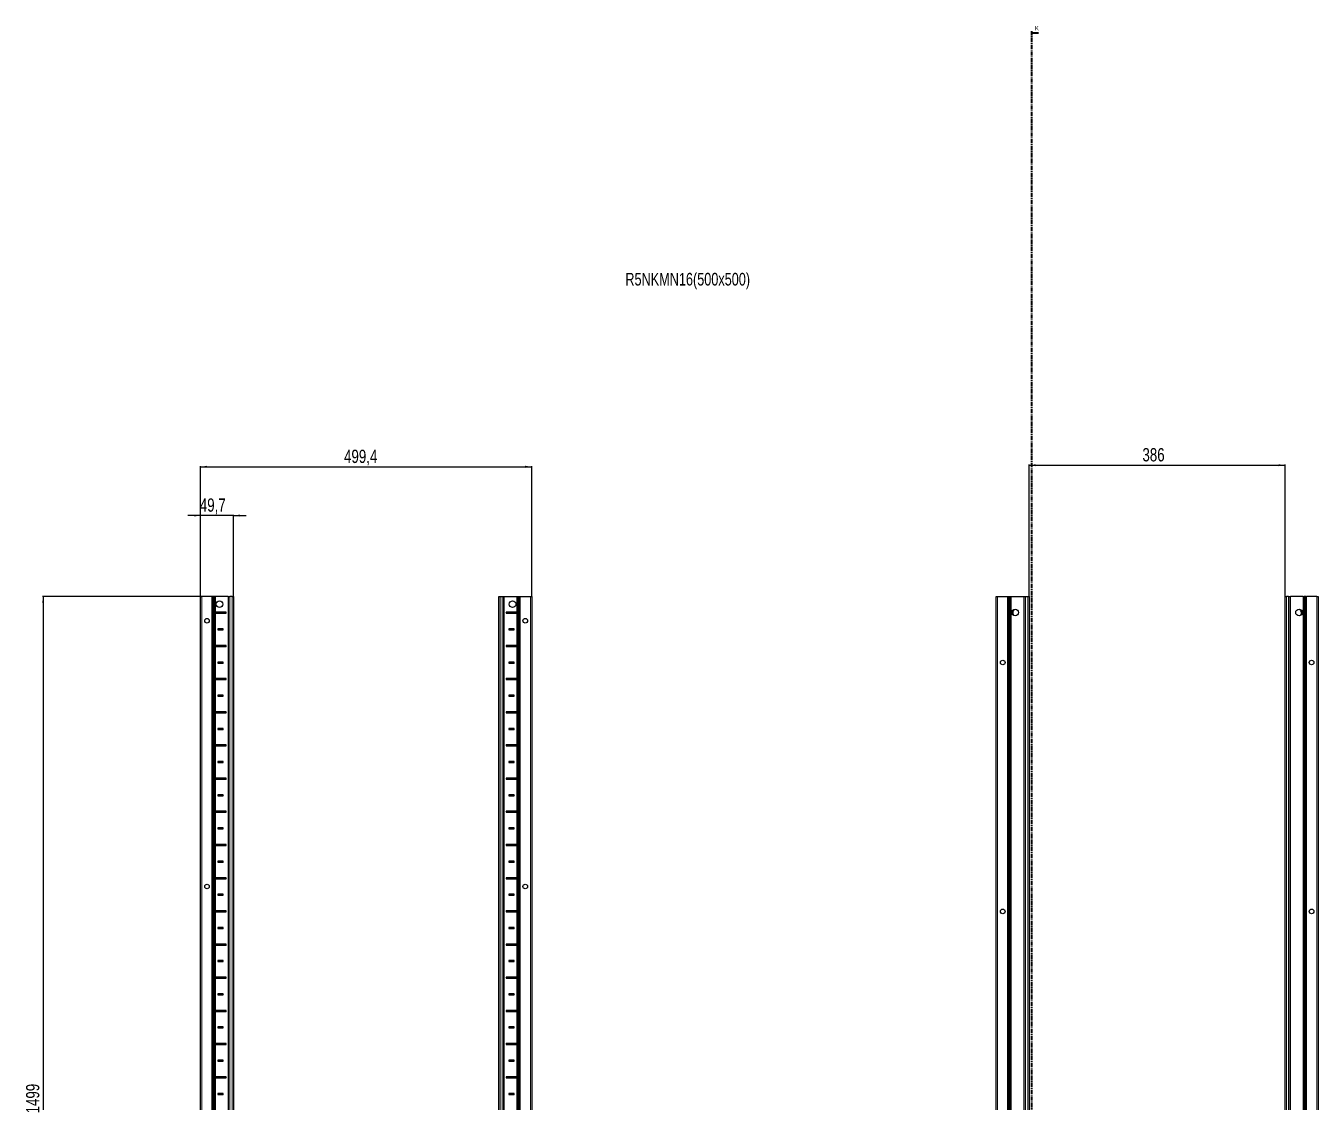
# Model space of a CAD drawing. Header units: millimetres. Extents: x -199 to 3754, y -1747 to 1507.
# Drawn here: x -199 to 1749, y -115 to 1507 of the extents above; entities that cross this region are included whole.
import ezdxf

# ---------------------------------------------------------------- set-up
doc = ezdxf.new("R2010")
doc.units = ezdxf.units.MM
doc.linetypes.add('CENTER', pattern=[10.16, 6.35, -1.27, 1.27, -1.27])
doc.layers.add('FORMAT', color=7, linetype='Continuous')
doc.styles.add('SLDTEXTSTYLE0', font='TXT', dxfattribs={"width": 0.75})
doc.dimstyles.new('SLDDIMSTYLE0', dxfattribs={"dimtxt": 20, "dimasz": 10, "dimexe": 0, "dimexo": 0.0625, "dimgap": 5, "dimtad": 2, "dimdec": 1, "dimrnd": 1e-09, "dimzin": 12, "dimdsep": 46, "dimtxsty": 'SLDTEXTSTYLE0', "dimsah": 1, "dimcen": 0.09, "dimadec": 0, "dimazin": 3, "dimtfac": 1, "dimtofl": 0, "dimtmove": 0, "dimatfit": 3, "dimfxl": 0, "dimfrac": 2, "dimtolj": 1, "dimtzin": 12, "dimarcsym": 0})
doc.dimstyles.new('SLDDIMSTYLE1', dxfattribs={"dimtxt": 20, "dimasz": 10, "dimexe": 0, "dimexo": 0.0625, "dimgap": 5, "dimtad": 2, "dimdec": 1, "dimrnd": 1e-09, "dimzin": 12, "dimdsep": 46, "dimtxsty": 'SLDTEXTSTYLE0', "dimsah": 1, "dimcen": 0.09, "dimadec": 0, "dimazin": 3, "dimtfac": 1, "dimtmove": 0, "dimatfit": 0, "dimfxl": 0, "dimfrac": 2, "dimtolj": 1, "dimtzin": 12, "dimarcsym": 0})

# ---------------------------------------------------------------- blocks, each defined once
blk = doc.blocks.new('_D')
at = {"layer": 'FORMAT'}
for p, q in [((86.4, 647.2), (-174.2, 647.2)), ((-173.2, 647.2), (-173.2, -851.8)), ((86.4, -851.8), (-174.2, -851.8))]:
    blk.add_line(p, q, dxfattribs=at)
for points in [[(-173.2, 647.2), (-174.7, 637.2), (-171.6, 637.2)], [(-173.2, -851.8), (-171.6, -841.8), (-174.7, -841.8)]]:
    blk.add_solid(points, dxfattribs=at)
at = {"layer": 'FORMAT', "insert": (-198.9, -131.8), "char_height": 20, "attachment_point": 1, "rotation": 90, "style": 'SLDTEXTSTYLE0'}
blk.add_mtext('1499', dxfattribs=at)
blk = doc.blocks.new('_D_1')
at = {"layer": 'FORMAT'}
for p, q in [((64, 647.2), (64, 843.6)), ((64, 842.6), (563.4, 842.6)), ((563.4, 647.2), (563.4, 843.6))]:
    blk.add_line(p, q, dxfattribs=at)
for points in [[(64, 842.6), (74, 841.1), (74, 844.2)], [(563.4, 842.6), (553.4, 844.2), (553.4, 841.1)]]:
    blk.add_solid(points, dxfattribs=at)
at = {"layer": 'FORMAT', "insert": (280.4, 868.4), "char_height": 20, "attachment_point": 1, "style": 'SLDTEXTSTYLE0'}
blk.add_mtext('499,4', dxfattribs=at)
blk = doc.blocks.new('_D_2')
at = {"layer": 'FORMAT'}
for p, q in [((64, 769.2), (44.7, 769.2)), ((64, 647.2), (64, 770.2)), ((113.7, 769.2), (64, 769.2)), ((113.7, 647.2), (113.7, 770.2)), ((113.7, 769.2), (132.9, 769.2))]:
    blk.add_line(p, q, dxfattribs=at)
for points in [[(64, 769.2), (54, 770.7), (54, 767.7)], [(113.7, 769.2), (123.7, 767.7), (123.7, 770.7)]]:
    blk.add_solid(points, dxfattribs=at)
at = {"layer": 'FORMAT', "insert": (63, 795), "char_height": 20, "attachment_point": 1, "style": 'SLDTEXTSTYLE0'}
blk.add_mtext('49,7', dxfattribs=at)
blk = doc.blocks.new('_D_4')
at = {"layer": 'FORMAT'}
for p, q in [((1313, 647.2), (1313, 846)), ((1313, 845), (1699, 845)), ((1699, 647.2), (1699, 846))]:
    blk.add_line(p, q, dxfattribs=at)
for points in [[(1313, 845), (1323, 843.5), (1323, 846.5)], [(1699, 845), (1689, 846.5), (1689, 843.5)]]:
    blk.add_solid(points, dxfattribs=at)
at = {"layer": 'FORMAT', "insert": (1483.8, 870.8), "char_height": 20, "attachment_point": 1, "style": 'SLDTEXTSTYLE0'}
blk.add_mtext('386', dxfattribs=at)

msp = doc.modelspace()

# ---------------------------------------------------------------- linework, layer by layer
at = {"color": 7, "linetype": 'CENTER', "lineweight": 35}
msp.add_line((1316.72, 1499.09), (1316.72, -1103.67), dxfattribs=at)
at = {"color": 7, "linetype": 'Continuous', "lineweight": 35}
msp.add_line((1327.36, 1496.09), (1316.72, 1496.09), dxfattribs=at)
at = {"color": 7, "linetype": 'Continuous', "lineweight": 25}
for p, q in [((63.98, -851.79), (63.98, 647.21)), ((63.98, 647.21), (65.98, 647.21)), ((81.33, 647.21), (65.98, 647.21)), ((81.33, 647.21), (81.98, 647.21)), ((81.98, -851.79), (81.98, 647.21)), ((81.98, 647.21), (82.56, 647.21)), ((83.77, 647.21), (82.56, 647.21)), ((83.77, -851.79), (83.77, 647.21)), ((83.8, 647.21), (83.77, 647.21)), ((83.8, -851.79), (83.8, 647.21)), ((85.01, 647.21), (83.8, 647.21)), ((85.01, 647.21), (86.42, 647.21)), ((105.83, 647.21), (86.42, 647.21)), ((105.83, 647.21), (106.48, 647.21)), ((106.48, -851.79), (106.48, 647.21)), ((106.48, 647.21), (108.48, 647.21)), ((111.68, 647.21), (108.48, 647.21)), ((111.68, 647.21), (113.68, 647.21)), ((113.68, 647.21), (113.68, -851.79)), ((513.68, -851.79), (513.68, 647.21)), ((513.68, 647.21), (515.68, 647.21)), ((515.68, 647.21), (518.88, 647.21)), ((518.88, 647.21), (520.88, 647.21)), ((520.88, 647.21), (520.88, -851.79)), ((520.88, 647.21), (521.53, 647.21)), ((521.53, 647.21), (540.93, 647.21)), ((540.93, 647.21), (542.34, 647.21)), ((542.34, 647.21), (543.55, 647.21)), ((543.55, 647.21), (543.55, -851.79)), ((543.55, 647.21), (543.58, 647.21)), ((543.58, 647.21), (543.58, -851.79)), ((543.58, 647.21), (544.79, 647.21)), ((544.79, 647.21), (545.38, 647.21)), ((545.38, 647.21), (545.38, -851.79)), ((545.38, 647.21), (546.03, 647.21)), ((546.03, 647.21), (561.38, 647.21)), ((561.38, 647.21), (563.38, 647.21)), ((563.38, 647.21), (563.38, -851.79)), ((1263.29, -851.79), (1263.29, 647.21)), ((1263.29, 647.21), (1265.29, 647.21)), ((1265.29, 647.21), (1280.64, 647.21)), ((1280.64, 647.21), (1281.29, 647.21)), ((1281.29, 623.46), (1281.29, 647.21)), ((1281.29, 647.21), (1281.87, 647.21)), ((1281.87, 647.21), (1283.08, 647.21)), ((1283.08, 647.21), (1283.08, -851.79)), ((1283.08, 647.21), (1283.11, 647.21)), ((1283.11, 647.21), (1283.11, -851.79)), ((1283.11, 647.21), (1284.32, 647.21)), ((1284.32, 647.21), (1285.73, 647.21)), ((1285.73, 647.21), (1305.14, 647.21)), ((1305.14, 647.21), (1305.79, 647.21)), ((1305.79, -851.79), (1305.79, 647.21)), ((1305.79, 647.21), (1307.79, 647.21)), ((1307.79, 647.21), (1310.99, 647.21)), ((1310.99, 647.21), (1312.99, 647.21)), ((1312.99, 647.21), (1312.99, -851.79)), ((1698.99, -851.79), (1698.99, 647.21)), ((1698.99, 647.21), (1700.99, 647.21)), ((1704.19, 647.21), (1700.99, 647.21)), ((1704.19, 647.21), (1706.19, 647.21)), ((1706.19, 647.21), (1706.19, -851.79)), ((1706.19, 647.21), (1706.84, 647.21)), ((1726.24, 647.21), (1706.84, 647.21)), ((1726.24, 647.21), (1727.65, 647.21)), ((1728.86, 647.21), (1727.65, 647.21)), ((1728.86, -851.79), (1728.86, 647.21)), ((1728.89, 647.21), (1728.86, 647.21)), ((1728.89, -851.79), (1728.89, 647.21)), ((1730.1, 647.21), (1728.89, 647.21)), ((1730.1, 647.21), (1730.69, 647.21)), ((1730.69, 647.21), (1730.69, 623.46)), ((1730.69, 647.21), (1731.34, 647.21)), ((1746.69, 647.21), (1731.34, 647.21)), ((1746.69, 647.21), (1748.69, 647.21)), ((1748.69, 647.21), (1748.69, -851.79)), ((85.93, 623.35), (85.93, 622.06)), ((86.58, 622.71), (85.93, 623.35)), ((102.83, 623.46), (86.42, 623.46)), ((102.08, 622.71), (102.83, 623.46)), ((102.83, 621.96), (102.83, 623.46)), ((540.93, 623.46), (524.53, 623.46)), ((524.53, 623.46), (524.53, 621.96)), ((525.28, 622.71), (524.53, 623.46)), ((540.78, 622.71), (541.42, 623.35)), ((541.42, 622.06), (541.42, 623.35)), ((1281.35, 623.35), (1281.29, 623.46)), ((1281.29, 623.46), (1281.29, 621.96)), ((1281.35, 622.06), (1281.35, 623.35)), ((1291.34, 627.73), (1291.34, 628.14)), ((1720.64, 628.14), (1720.64, 627.73)), ((1730.69, 623.46), (1730.62, 623.35)), ((1730.62, 623.35), (1730.62, 622.06)), ((1730.69, 621.96), (1730.69, 623.46)), ((86.58, 622.71), (85.93, 622.06)), ((86.42, 621.96), (102.83, 621.96)), ((102.08, 622.71), (86.58, 622.71)), ((102.08, 622.71), (102.83, 621.96)), ((525.28, 622.71), (524.53, 621.96)), ((524.53, 621.96), (540.93, 621.96)), ((525.28, 622.71), (540.78, 622.71)), ((540.78, 622.71), (541.42, 622.06)), ((1281.29, 621.96), (1281.35, 622.06)), ((1281.29, 573.46), (1281.29, 621.96)), ((1730.62, 622.06), (1730.69, 621.96)), ((1730.69, 621.96), (1730.69, 573.46)), ((98.33, 598.46), (90.33, 598.46)), ((90.33, 598.46), (90.33, 596.96)), ((91.08, 597.71), (90.33, 598.46)), ((91.08, 597.71), (90.33, 596.96)), ((90.33, 596.96), (98.33, 596.96)), ((97.58, 597.71), (91.08, 597.71)), ((97.58, 597.71), (98.33, 598.46)), ((97.58, 597.71), (98.33, 596.96)), ((98.33, 596.96), (98.33, 598.46)), ((529.78, 597.71), (529.03, 598.46)), ((537.03, 598.46), (529.03, 598.46)), ((529.03, 598.46), (529.03, 596.96)), ((529.78, 597.71), (529.03, 596.96)), ((529.03, 596.96), (537.03, 596.96)), ((529.78, 597.71), (536.28, 597.71)), ((536.28, 597.71), (537.03, 598.46)), ((536.28, 597.71), (537.03, 596.96)), ((537.03, 596.96), (537.03, 598.46)), ((85.93, 573.35), (85.93, 572.06)), ((86.58, 572.71), (85.93, 573.35)), ((86.58, 572.71), (85.93, 572.06)), ((102.83, 573.46), (86.42, 573.46)), ((86.42, 571.96), (102.83, 571.96)), ((102.08, 572.71), (86.58, 572.71)), ((102.08, 572.71), (102.83, 573.46)), ((102.08, 572.71), (102.83, 571.96)), ((102.83, 571.96), (102.83, 573.46)), ((525.28, 572.71), (524.53, 573.46)), ((540.93, 573.46), (524.53, 573.46)), ((524.53, 573.46), (524.53, 571.96)), ((525.28, 572.71), (524.53, 571.96)), ((524.53, 571.96), (540.93, 571.96)), ((525.28, 572.71), (540.78, 572.71)), ((540.78, 572.71), (541.42, 573.35)), ((540.78, 572.71), (541.42, 572.06)), ((541.42, 572.06), (541.42, 573.35)), ((1281.35, 573.35), (1281.29, 573.46)), ((1281.29, 573.46), (1281.29, 571.96)), ((1281.29, 571.96), (1281.35, 572.06)), ((1281.29, 523.46), (1281.29, 571.96)), ((1281.35, 572.06), (1281.35, 573.35)), ((1730.69, 573.46), (1730.62, 573.35)), ((1730.62, 573.35), (1730.62, 572.06)), ((1730.62, 572.06), (1730.69, 571.96)), ((1730.69, 571.96), (1730.69, 573.46)), ((1730.69, 571.96), (1730.69, 523.46)), ((98.33, 548.46), (90.33, 548.46)), ((90.33, 548.46), (90.33, 546.96)), ((91.08, 547.71), (90.33, 548.46)), ((91.08, 547.71), (90.33, 546.96)), ((90.33, 546.96), (98.33, 546.96)), ((97.58, 547.71), (91.08, 547.71)), ((97.58, 547.71), (98.33, 548.46)), ((97.58, 547.71), (98.33, 546.96)), ((98.33, 546.96), (98.33, 548.46)), ((529.78, 547.71), (529.03, 548.46)), ((529.03, 548.46), (529.03, 546.96)), ((537.03, 548.46), (529.03, 548.46)), ((529.78, 547.71), (529.03, 546.96)), ((529.03, 546.96), (537.03, 546.96)), ((529.78, 547.71), (536.28, 547.71)), ((536.28, 547.71), (537.03, 548.46)), ((536.28, 547.71), (537.03, 546.96)), ((537.03, 546.96), (537.03, 548.46)), ((85.93, 523.35), (85.93, 522.06)), ((86.58, 522.71), (85.93, 523.35)), ((86.58, 522.71), (85.93, 522.06)), ((102.83, 523.46), (86.42, 523.46)), ((86.42, 521.96), (102.83, 521.96)), ((102.08, 522.71), (86.58, 522.71)), ((102.08, 522.71), (102.83, 523.46)), ((102.08, 522.71), (102.83, 521.96)), ((102.83, 521.96), (102.83, 523.46)), ((525.28, 522.71), (524.53, 523.46)), ((540.93, 523.46), (524.53, 523.46)), ((524.53, 523.46), (524.53, 521.96)), ((525.28, 522.71), (524.53, 521.96)), ((524.53, 521.96), (540.93, 521.96)), ((525.28, 522.71), (540.78, 522.71)), ((540.78, 522.71), (541.42, 523.35)), ((540.78, 522.71), (541.42, 522.06)), ((541.42, 522.06), (541.42, 523.35)), ((1281.35, 523.35), (1281.29, 523.46)), ((1281.29, 523.46), (1281.29, 521.96)), ((1281.29, 521.96), (1281.35, 522.06)), ((1281.29, 473.46), (1281.29, 521.96)), ((1281.35, 522.06), (1281.35, 523.35)), ((1730.69, 523.46), (1730.62, 523.35)), ((1730.62, 523.35), (1730.62, 522.06)), ((1730.62, 522.06), (1730.69, 521.96)), ((1730.69, 521.96), (1730.69, 523.46)), ((1730.69, 521.96), (1730.69, 473.46)), ((98.33, 498.46), (90.33, 498.46)), ((90.33, 498.46), (90.33, 496.96)), ((91.08, 497.71), (90.33, 498.46)), ((91.08, 497.71), (90.33, 496.96)), ((90.33, 496.96), (98.33, 496.96)), ((97.58, 497.71), (91.08, 497.71)), ((97.58, 497.71), (98.33, 498.46)), ((97.58, 497.71), (98.33, 496.96)), ((98.33, 496.96), (98.33, 498.46)), ((529.78, 497.71), (529.03, 498.46)), ((537.03, 498.46), (529.03, 498.46)), ((529.03, 498.46), (529.03, 496.96)), ((529.78, 497.71), (529.03, 496.96)), ((529.03, 496.96), (537.03, 496.96)), ((529.78, 497.71), (536.28, 497.71)), ((536.28, 497.71), (537.03, 498.46)), ((536.28, 497.71), (537.03, 496.96)), ((537.03, 496.96), (537.03, 498.46)), ((85.93, 473.35), (85.93, 472.06)), ((86.58, 472.71), (85.93, 473.35)), ((86.58, 472.71), (85.93, 472.06)), ((102.83, 473.46), (86.42, 473.46)), ((86.42, 471.96), (102.83, 471.96)), ((102.08, 472.71), (86.58, 472.71)), ((102.08, 472.71), (102.83, 473.46)), ((102.08, 472.71), (102.83, 471.96)), ((102.83, 471.96), (102.83, 473.46)), ((540.93, 473.46), (524.53, 473.46)), ((524.53, 473.46), (524.53, 471.96)), ((525.28, 472.71), (524.53, 473.46)), ((525.28, 472.71), (524.53, 471.96)), ((524.53, 471.96), (540.93, 471.96)), ((525.28, 472.71), (540.78, 472.71)), ((540.78, 472.71), (541.42, 473.35)), ((540.78, 472.71), (541.42, 472.06)), ((541.42, 472.06), (541.42, 473.35)), ((1281.35, 473.35), (1281.29, 473.46)), ((1281.29, 473.46), (1281.29, 471.96)), ((1281.29, 471.96), (1281.35, 472.06)), ((1281.29, 423.46), (1281.29, 471.96)), ((1281.35, 472.06), (1281.35, 473.35)), ((1730.69, 473.46), (1730.62, 473.35)), ((1730.62, 473.35), (1730.62, 472.06)), ((1730.62, 472.06), (1730.69, 471.96)), ((1730.69, 471.96), (1730.69, 473.46)), ((1730.69, 471.96), (1730.69, 423.46)), ((98.33, 448.46), (90.33, 448.46)), ((90.33, 448.46), (90.33, 446.96)), ((91.08, 447.71), (90.33, 448.46)), ((97.58, 447.71), (98.33, 448.46)), ((98.33, 446.96), (98.33, 448.46)), ((537.03, 448.46), (529.03, 448.46)), ((529.03, 448.46), (529.03, 446.96)), ((529.78, 447.71), (529.03, 448.46)), ((536.28, 447.71), (537.03, 448.46)), ((537.03, 446.96), (537.03, 448.46)), ((91.08, 447.71), (90.33, 446.96)), ((90.33, 446.96), (98.33, 446.96)), ((97.58, 447.71), (91.08, 447.71)), ((97.58, 447.71), (98.33, 446.96)), ((529.78, 447.71), (529.03, 446.96)), ((529.03, 446.96), (537.03, 446.96)), ((529.78, 447.71), (536.28, 447.71)), ((536.28, 447.71), (537.03, 446.96)), ((85.93, 423.35), (85.93, 422.06)), ((86.58, 422.71), (85.93, 423.35)), ((86.58, 422.71), (85.93, 422.06)), ((102.83, 423.46), (86.42, 423.46)), ((86.42, 421.96), (102.83, 421.96)), ((102.08, 422.71), (86.58, 422.71)), ((102.08, 422.71), (102.83, 423.46)), ((102.08, 422.71), (102.83, 421.96)), ((102.83, 421.96), (102.83, 423.46)), ((540.93, 423.46), (524.53, 423.46)), ((524.53, 423.46), (524.53, 421.96)), ((525.28, 422.71), (524.53, 423.46)), ((525.28, 422.71), (524.53, 421.96)), ((524.53, 421.96), (540.93, 421.96)), ((525.28, 422.71), (540.78, 422.71)), ((540.78, 422.71), (541.42, 423.35)), ((540.78, 422.71), (541.42, 422.06)), ((541.42, 422.06), (541.42, 423.35)), ((1281.35, 423.35), (1281.29, 423.46)), ((1281.29, 423.46), (1281.29, 421.96)), ((1281.29, 421.96), (1281.35, 422.06)), ((1281.29, 373.46), (1281.29, 421.96)), ((1281.35, 422.06), (1281.35, 423.35)), ((1730.69, 423.46), (1730.62, 423.35)), ((1730.62, 423.35), (1730.62, 422.06)), ((1730.62, 422.06), (1730.69, 421.96)), ((1730.69, 421.96), (1730.69, 423.46)), ((1730.69, 421.96), (1730.69, 373.46)), ((98.33, 398.46), (90.33, 398.46)), ((90.33, 398.46), (90.33, 396.96)), ((91.08, 397.71), (90.33, 398.46)), ((91.08, 397.71), (90.33, 396.96)), ((90.33, 396.96), (98.33, 396.96)), ((97.58, 397.71), (91.08, 397.71)), ((97.58, 397.71), (98.33, 398.46)), ((97.58, 397.71), (98.33, 396.96)), ((98.33, 396.96), (98.33, 398.46)), ((537.03, 398.46), (529.03, 398.46)), ((529.03, 398.46), (529.03, 396.96)), ((529.78, 397.71), (529.03, 398.46)), ((529.78, 397.71), (529.03, 396.96)), ((529.03, 396.96), (537.03, 396.96)), ((529.78, 397.71), (536.28, 397.71)), ((536.28, 397.71), (537.03, 398.46)), ((536.28, 397.71), (537.03, 396.96)), ((537.03, 396.96), (537.03, 398.46)), ((85.93, 373.35), (85.93, 372.06)), ((86.58, 372.71), (85.93, 373.35)), ((86.58, 372.71), (85.93, 372.06)), ((102.83, 373.46), (86.42, 373.46)), ((86.42, 371.96), (102.83, 371.96)), ((102.08, 372.71), (86.58, 372.71)), ((102.08, 372.71), (102.83, 373.46)), ((102.08, 372.71), (102.83, 371.96)), ((102.83, 371.96), (102.83, 373.46)), ((540.93, 373.46), (524.53, 373.46)), ((524.53, 373.46), (524.53, 371.96)), ((525.28, 372.71), (524.53, 373.46)), ((525.28, 372.71), (524.53, 371.96)), ((524.53, 371.96), (540.93, 371.96)), ((525.28, 372.71), (540.78, 372.71)), ((540.78, 372.71), (541.42, 373.35)), ((540.78, 372.71), (541.42, 372.06)), ((541.42, 372.06), (541.42, 373.35)), ((1281.35, 373.35), (1281.29, 373.46)), ((1281.29, 373.46), (1281.29, 371.96)), ((1281.29, 371.96), (1281.35, 372.06)), ((1281.29, 323.46), (1281.29, 371.96)), ((1281.35, 372.06), (1281.35, 373.35)), ((1730.69, 373.46), (1730.62, 373.35)), ((1730.62, 373.35), (1730.62, 372.06)), ((1730.62, 372.06), (1730.69, 371.96)), ((1730.69, 371.96), (1730.69, 373.46)), ((1730.69, 371.96), (1730.69, 323.46)), ((98.33, 348.46), (90.33, 348.46)), ((90.33, 348.46), (90.33, 346.96)), ((91.08, 347.71), (90.33, 348.46)), ((91.08, 347.71), (90.33, 346.96)), ((90.33, 346.96), (98.33, 346.96)), ((97.58, 347.71), (91.08, 347.71)), ((97.58, 347.71), (98.33, 348.46)), ((97.58, 347.71), (98.33, 346.96)), ((98.33, 346.96), (98.33, 348.46)), ((537.03, 348.46), (529.03, 348.46)), ((529.03, 348.46), (529.03, 346.96)), ((529.78, 347.71), (529.03, 348.46)), ((529.78, 347.71), (529.03, 346.96)), ((529.03, 346.96), (537.03, 346.96)), ((529.78, 347.71), (536.28, 347.71)), ((536.28, 347.71), (537.03, 348.46)), ((536.28, 347.71), (537.03, 346.96)), ((537.03, 346.96), (537.03, 348.46)), ((85.93, 323.35), (85.93, 322.06)), ((86.58, 322.71), (85.93, 323.35)), ((86.58, 322.71), (85.93, 322.06)), ((102.83, 323.46), (86.42, 323.46)), ((86.42, 321.96), (102.83, 321.96)), ((102.08, 322.71), (86.58, 322.71)), ((102.08, 322.71), (102.83, 323.46)), ((102.08, 322.71), (102.83, 321.96)), ((102.83, 321.96), (102.83, 323.46)), ((540.93, 323.46), (524.53, 323.46)), ((524.53, 323.46), (524.53, 321.96)), ((525.28, 322.71), (524.53, 323.46)), ((525.28, 322.71), (524.53, 321.96)), ((524.53, 321.96), (540.93, 321.96)), ((525.28, 322.71), (540.78, 322.71)), ((540.78, 322.71), (541.42, 323.35)), ((540.78, 322.71), (541.42, 322.06)), ((541.42, 322.06), (541.42, 323.35)), ((1281.35, 323.35), (1281.29, 323.46)), ((1281.29, 323.46), (1281.29, 321.96)), ((1281.29, 321.96), (1281.35, 322.06)), ((1281.29, 273.46), (1281.29, 321.96)), ((1281.35, 322.06), (1281.35, 323.35)), ((1730.69, 323.46), (1730.62, 323.35)), ((1730.62, 323.35), (1730.62, 322.06)), ((1730.62, 322.06), (1730.69, 321.96)), ((1730.69, 321.96), (1730.69, 323.46)), ((1730.69, 321.96), (1730.69, 273.46)), ((98.33, 298.46), (90.33, 298.46)), ((90.33, 298.46), (90.33, 296.96)), ((91.08, 297.71), (90.33, 298.46)), ((91.08, 297.71), (90.33, 296.96)), ((90.33, 296.96), (98.33, 296.96)), ((97.58, 297.71), (91.08, 297.71)), ((97.58, 297.71), (98.33, 298.46)), ((97.58, 297.71), (98.33, 296.96)), ((98.33, 296.96), (98.33, 298.46)), ((537.03, 298.46), (529.03, 298.46)), ((529.03, 298.46), (529.03, 296.96)), ((529.78, 297.71), (529.03, 298.46)), ((529.78, 297.71), (529.03, 296.96)), ((529.03, 296.96), (537.03, 296.96)), ((529.78, 297.71), (536.28, 297.71)), ((536.28, 297.71), (537.03, 298.46)), ((536.28, 297.71), (537.03, 296.96)), ((537.03, 296.96), (537.03, 298.46)), ((85.93, 273.35), (85.93, 272.06)), ((86.58, 272.71), (85.93, 273.35)), ((102.83, 273.46), (86.42, 273.46)), ((102.08, 272.71), (102.83, 273.46)), ((102.83, 271.96), (102.83, 273.46)), ((540.93, 273.46), (524.53, 273.46)), ((524.53, 273.46), (524.53, 271.96)), ((525.28, 272.71), (524.53, 273.46)), ((540.78, 272.71), (541.42, 273.35)), ((541.42, 272.06), (541.42, 273.35)), ((1281.35, 273.35), (1281.29, 273.46)), ((1281.29, 273.46), (1281.29, 271.96)), ((1281.35, 272.06), (1281.35, 273.35)), ((1730.69, 273.46), (1730.62, 273.35)), ((1730.62, 273.35), (1730.62, 272.06)), ((1730.69, 271.96), (1730.69, 273.46)), ((86.58, 272.71), (85.93, 272.06)), ((86.42, 271.96), (102.83, 271.96)), ((102.08, 272.71), (86.58, 272.71)), ((102.08, 272.71), (102.83, 271.96)), ((525.28, 272.71), (524.53, 271.96)), ((524.53, 271.96), (540.93, 271.96)), ((525.28, 272.71), (540.78, 272.71)), ((540.78, 272.71), (541.42, 272.06)), ((1281.29, 271.96), (1281.35, 272.06)), ((1281.29, 223.46), (1281.29, 271.96)), ((1730.62, 272.06), (1730.69, 271.96)), ((1730.69, 271.96), (1730.69, 223.46)), ((98.33, 248.46), (90.33, 248.46)), ((90.33, 248.46), (90.33, 246.96)), ((91.08, 247.71), (90.33, 248.46)), ((91.08, 247.71), (90.33, 246.96)), ((90.33, 246.96), (98.33, 246.96)), ((97.58, 247.71), (91.08, 247.71)), ((97.58, 247.71), (98.33, 248.46)), ((97.58, 247.71), (98.33, 246.96)), ((98.33, 246.96), (98.33, 248.46)), ((537.03, 248.46), (529.03, 248.46)), ((529.03, 248.46), (529.03, 246.96)), ((529.78, 247.71), (529.03, 248.46)), ((529.78, 247.71), (529.03, 246.96)), ((529.03, 246.96), (537.03, 246.96)), ((529.78, 247.71), (536.28, 247.71)), ((536.28, 247.71), (537.03, 248.46)), ((536.28, 247.71), (537.03, 246.96)), ((537.03, 246.96), (537.03, 248.46)), ((85.93, 223.35), (85.93, 222.06)), ((86.58, 222.71), (85.93, 223.35)), ((86.58, 222.71), (85.93, 222.06)), ((102.83, 223.46), (86.42, 223.46)), ((86.42, 221.96), (102.83, 221.96)), ((102.08, 222.71), (86.58, 222.71)), ((102.08, 222.71), (102.83, 223.46)), ((102.08, 222.71), (102.83, 221.96)), ((102.83, 221.96), (102.83, 223.46)), ((540.93, 223.46), (524.53, 223.46)), ((524.53, 223.46), (524.53, 221.96)), ((525.28, 222.71), (524.53, 223.46)), ((525.28, 222.71), (524.53, 221.96)), ((524.53, 221.96), (540.93, 221.96)), ((525.28, 222.71), (540.78, 222.71)), ((540.78, 222.71), (541.42, 223.35)), ((540.78, 222.71), (541.42, 222.06)), ((541.42, 222.06), (541.42, 223.35)), ((1281.35, 223.35), (1281.29, 223.46)), ((1281.29, 223.46), (1281.29, 221.96)), ((1281.29, 221.96), (1281.35, 222.06)), ((1281.29, 173.46), (1281.29, 221.96)), ((1281.35, 222.06), (1281.35, 223.35)), ((1730.69, 223.46), (1730.62, 223.35)), ((1730.62, 223.35), (1730.62, 222.06)), ((1730.62, 222.06), (1730.69, 221.96)), ((1730.69, 221.96), (1730.69, 223.46)), ((1730.69, 221.96), (1730.69, 173.46)), ((98.33, 198.46), (90.33, 198.46)), ((90.33, 198.46), (90.33, 196.96)), ((91.08, 197.71), (90.33, 198.46)), ((91.08, 197.71), (90.33, 196.96)), ((90.33, 196.96), (98.33, 196.96)), ((97.58, 197.71), (91.08, 197.71)), ((97.58, 197.71), (98.33, 198.46)), ((97.58, 197.71), (98.33, 196.96)), ((98.33, 196.96), (98.33, 198.46)), ((537.03, 198.46), (529.03, 198.46)), ((529.03, 198.46), (529.03, 196.96)), ((529.78, 197.71), (529.03, 198.46)), ((529.78, 197.71), (529.03, 196.96)), ((529.03, 196.96), (537.03, 196.96)), ((529.78, 197.71), (536.28, 197.71)), ((536.28, 197.71), (537.03, 198.46)), ((536.28, 197.71), (537.03, 196.96)), ((537.03, 196.96), (537.03, 198.46)), ((85.93, 173.35), (85.93, 172.06)), ((86.58, 172.71), (85.93, 173.35)), ((86.58, 172.71), (85.93, 172.06)), ((102.83, 173.46), (86.42, 173.46)), ((86.42, 171.96), (102.83, 171.96)), ((102.08, 172.71), (86.58, 172.71)), ((102.08, 172.71), (102.83, 173.46)), ((102.08, 172.71), (102.83, 171.96)), ((102.83, 171.96), (102.83, 173.46)), ((540.93, 173.46), (524.53, 173.46)), ((524.53, 173.46), (524.53, 171.96)), ((525.28, 172.71), (524.53, 173.46)), ((525.28, 172.71), (524.53, 171.96)), ((524.53, 171.96), (540.93, 171.96)), ((525.28, 172.71), (540.78, 172.71)), ((540.78, 172.71), (541.42, 173.35)), ((540.78, 172.71), (541.42, 172.06)), ((541.42, 172.06), (541.42, 173.35)), ((1281.35, 173.35), (1281.29, 173.46)), ((1281.29, 173.46), (1281.29, 171.96)), ((1281.29, 171.96), (1281.35, 172.06)), ((1281.29, 123.46), (1281.29, 171.96)), ((1281.35, 172.06), (1281.35, 173.35)), ((1730.69, 173.46), (1730.62, 173.35)), ((1730.62, 173.35), (1730.62, 172.06)), ((1730.62, 172.06), (1730.69, 171.96)), ((1730.69, 171.96), (1730.69, 173.46)), ((1730.69, 171.96), (1730.69, 123.46)), ((98.33, 148.46), (90.33, 148.46)), ((90.33, 148.46), (90.33, 146.96)), ((91.08, 147.71), (90.33, 148.46)), ((91.08, 147.71), (90.33, 146.96)), ((90.33, 146.96), (98.33, 146.96)), ((97.58, 147.71), (91.08, 147.71)), ((97.58, 147.71), (98.33, 148.46)), ((97.58, 147.71), (98.33, 146.96)), ((98.33, 146.96), (98.33, 148.46)), ((537.03, 148.46), (529.03, 148.46)), ((529.03, 148.46), (529.03, 146.96)), ((529.78, 147.71), (529.03, 148.46)), ((529.78, 147.71), (529.03, 146.96)), ((529.03, 146.96), (537.03, 146.96)), ((529.78, 147.71), (536.28, 147.71)), ((536.28, 147.71), (537.03, 148.46)), ((536.28, 147.71), (537.03, 146.96)), ((537.03, 146.96), (537.03, 148.46)), ((85.93, 123.35), (85.93, 122.06)), ((86.58, 122.71), (85.93, 123.35)), ((86.58, 122.71), (85.93, 122.06)), ((102.83, 123.46), (86.42, 123.46)), ((86.42, 121.96), (102.83, 121.96)), ((102.08, 122.71), (86.58, 122.71)), ((102.08, 122.71), (102.83, 123.46)), ((102.08, 122.71), (102.83, 121.96)), ((102.83, 121.96), (102.83, 123.46)), ((540.93, 123.46), (524.53, 123.46)), ((524.53, 123.46), (524.53, 121.96)), ((525.28, 122.71), (524.53, 123.46)), ((525.28, 122.71), (524.53, 121.96)), ((524.53, 121.96), (540.93, 121.96)), ((525.28, 122.71), (540.78, 122.71)), ((540.78, 122.71), (541.42, 123.35)), ((540.78, 122.71), (541.42, 122.06)), ((541.42, 122.06), (541.42, 123.35)), ((1281.35, 123.35), (1281.29, 123.46)), ((1281.29, 123.46), (1281.29, 121.96)), ((1281.29, 121.96), (1281.35, 122.06)), ((1281.29, 73.46), (1281.29, 121.96)), ((1281.35, 122.06), (1281.35, 123.35)), ((1730.69, 123.46), (1730.62, 123.35)), ((1730.62, 123.35), (1730.62, 122.06)), ((1730.62, 122.06), (1730.69, 121.96)), ((1730.69, 121.96), (1730.69, 123.46)), ((1730.69, 121.96), (1730.69, 73.46)), ((98.33, 98.46), (90.33, 98.46)), ((90.33, 98.46), (90.33, 96.96)), ((91.08, 97.71), (90.33, 98.46)), ((91.08, 97.71), (90.33, 96.96)), ((97.58, 97.71), (91.08, 97.71)), ((97.58, 97.71), (98.33, 98.46)), ((97.58, 97.71), (98.33, 96.96)), ((98.33, 96.96), (98.33, 98.46)), ((537.03, 98.46), (529.03, 98.46)), ((529.03, 98.46), (529.03, 96.96)), ((529.78, 97.71), (529.03, 98.46)), ((529.78, 97.71), (529.03, 96.96)), ((529.78, 97.71), (536.28, 97.71)), ((536.28, 97.71), (537.03, 98.46)), ((536.28, 97.71), (537.03, 96.96)), ((537.03, 96.96), (537.03, 98.46)), ((90.33, 96.96), (98.33, 96.96)), ((529.03, 96.96), (537.03, 96.96)), ((85.93, 73.35), (85.93, 72.06)), ((86.58, 72.71), (85.93, 73.35)), ((86.58, 72.71), (85.93, 72.06)), ((102.83, 73.46), (86.42, 73.46)), ((86.42, 71.96), (102.83, 71.96)), ((102.08, 72.71), (86.58, 72.71)), ((102.08, 72.71), (102.83, 73.46)), ((102.08, 72.71), (102.83, 71.96)), ((102.83, 71.96), (102.83, 73.46)), ((540.93, 73.46), (524.53, 73.46)), ((524.53, 73.46), (524.53, 71.96)), ((525.28, 72.71), (524.53, 73.46)), ((525.28, 72.71), (524.53, 71.96)), ((524.53, 71.96), (540.93, 71.96)), ((525.28, 72.71), (540.78, 72.71)), ((540.78, 72.71), (541.42, 73.35)), ((540.78, 72.71), (541.42, 72.06)), ((541.42, 72.06), (541.42, 73.35)), ((1281.35, 73.35), (1281.29, 73.46)), ((1281.29, 73.46), (1281.29, 71.96)), ((1281.29, 71.96), (1281.35, 72.06)), ((1281.29, 23.46), (1281.29, 71.96)), ((1281.35, 72.06), (1281.35, 73.35)), ((1730.69, 73.46), (1730.62, 73.35)), ((1730.62, 73.35), (1730.62, 72.06)), ((1730.62, 72.06), (1730.69, 71.96)), ((1730.69, 71.96), (1730.69, 73.46)), ((1730.69, 71.96), (1730.69, 23.46)), ((98.33, 48.46), (90.33, 48.46)), ((90.33, 48.46), (90.33, 46.96)), ((91.08, 47.71), (90.33, 48.46)), ((91.08, 47.71), (90.33, 46.96)), ((90.33, 46.96), (98.33, 46.96)), ((97.58, 47.71), (91.08, 47.71)), ((97.58, 47.71), (98.33, 48.46)), ((97.58, 47.71), (98.33, 46.96)), ((98.33, 46.96), (98.33, 48.46)), ((537.03, 48.46), (529.03, 48.46)), ((529.03, 48.46), (529.03, 46.96)), ((529.78, 47.71), (529.03, 48.46)), ((529.78, 47.71), (529.03, 46.96)), ((529.03, 46.96), (537.03, 46.96)), ((529.78, 47.71), (536.28, 47.71)), ((536.28, 47.71), (537.03, 48.46)), ((536.28, 47.71), (537.03, 46.96)), ((537.03, 46.96), (537.03, 48.46)), ((85.93, 23.35), (85.93, 22.06)), ((86.58, 22.71), (85.93, 23.35)), ((86.58, 22.71), (85.93, 22.06)), ((102.83, 23.46), (86.42, 23.46)), ((86.42, 21.96), (102.83, 21.96)), ((102.08, 22.71), (86.58, 22.71)), ((102.08, 22.71), (102.83, 23.46)), ((102.08, 22.71), (102.83, 21.96)), ((102.83, 21.96), (102.83, 23.46)), ((540.93, 23.46), (524.53, 23.46)), ((524.53, 23.46), (524.53, 21.96)), ((525.28, 22.71), (524.53, 23.46)), ((525.28, 22.71), (524.53, 21.96)), ((524.53, 21.96), (540.93, 21.96)), ((525.28, 22.71), (540.78, 22.71)), ((540.78, 22.71), (541.42, 23.35)), ((540.78, 22.71), (541.42, 22.06)), ((541.42, 22.06), (541.42, 23.35)), ((1281.35, 23.35), (1281.29, 23.46)), ((1281.29, 23.46), (1281.29, 21.96)), ((1281.29, 21.96), (1281.35, 22.06)), ((1281.29, -26.54), (1281.29, 21.96)), ((1281.35, 22.06), (1281.35, 23.35)), ((1730.69, 23.46), (1730.62, 23.35)), ((1730.62, 23.35), (1730.62, 22.06)), ((1730.62, 22.06), (1730.69, 21.96)), ((1730.69, 21.96), (1730.69, 23.46)), ((1730.69, 21.96), (1730.69, -26.54)), ((98.33, -1.54), (90.33, -1.54)), ((90.33, -1.54), (90.33, -3.04)), ((91.08, -2.29), (90.33, -1.54)), ((91.08, -2.29), (90.33, -3.04)), ((90.33, -3.04), (98.33, -3.04)), ((97.58, -2.29), (91.08, -2.29)), ((97.58, -2.29), (98.33, -1.54)), ((97.58, -2.29), (98.33, -3.04)), ((98.33, -3.04), (98.33, -1.54)), ((537.03, -1.54), (529.03, -1.54)), ((529.03, -1.54), (529.03, -3.04)), ((529.78, -2.29), (529.03, -1.54)), ((529.78, -2.29), (529.03, -3.04)), ((529.03, -3.04), (537.03, -3.04)), ((529.78, -2.29), (536.28, -2.29)), ((536.28, -2.29), (537.03, -1.54)), ((536.28, -2.29), (537.03, -3.04)), ((537.03, -3.04), (537.03, -1.54)), ((85.93, -26.65), (85.93, -27.94)), ((86.58, -27.29), (85.93, -26.65)), ((86.58, -27.29), (85.93, -27.94)), ((102.83, -26.54), (86.42, -26.54)), ((86.42, -28.04), (102.83, -28.04)), ((102.08, -27.29), (86.58, -27.29)), ((102.08, -27.29), (102.83, -26.54)), ((102.08, -27.29), (102.83, -28.04)), ((102.83, -28.04), (102.83, -26.54)), ((540.93, -26.54), (524.53, -26.54)), ((524.53, -26.54), (524.53, -28.04)), ((525.28, -27.29), (524.53, -26.54)), ((525.28, -27.29), (524.53, -28.04)), ((524.53, -28.04), (540.93, -28.04)), ((525.28, -27.29), (540.78, -27.29)), ((540.78, -27.29), (541.42, -26.65)), ((540.78, -27.29), (541.42, -27.94)), ((541.42, -27.94), (541.42, -26.65)), ((1281.35, -26.65), (1281.29, -26.54)), ((1281.29, -26.54), (1281.29, -28.04)), ((1281.29, -28.04), (1281.35, -27.94)), ((1281.29, -76.54), (1281.29, -28.04)), ((1281.35, -27.94), (1281.35, -26.65)), ((1730.69, -26.54), (1730.62, -26.65)), ((1730.62, -26.65), (1730.62, -27.94)), ((1730.62, -27.94), (1730.69, -28.04)), ((1730.69, -28.04), (1730.69, -26.54)), ((1730.69, -28.04), (1730.69, -76.54)), ((98.33, -51.54), (90.33, -51.54)), ((90.33, -51.54), (90.33, -53.04)), ((91.08, -52.29), (90.33, -51.54)), ((91.08, -52.29), (90.33, -53.04)), ((90.33, -53.04), (98.33, -53.04)), ((97.58, -52.29), (91.08, -52.29)), ((97.58, -52.29), (98.33, -51.54)), ((97.58, -52.29), (98.33, -53.04)), ((98.33, -53.04), (98.33, -51.54)), ((537.03, -51.54), (529.03, -51.54)), ((529.03, -51.54), (529.03, -53.04)), ((529.78, -52.29), (529.03, -51.54)), ((529.78, -52.29), (529.03, -53.04)), ((529.03, -53.04), (537.03, -53.04)), ((529.78, -52.29), (536.28, -52.29)), ((536.28, -52.29), (537.03, -51.54)), ((536.28, -52.29), (537.03, -53.04)), ((537.03, -53.04), (537.03, -51.54)), ((85.93, -76.65), (85.93, -77.94)), ((86.58, -77.29), (85.93, -76.65)), ((86.58, -77.29), (85.93, -77.94)), ((102.83, -76.54), (86.42, -76.54)), ((102.08, -77.29), (86.58, -77.29)), ((102.08, -77.29), (102.83, -76.54)), ((102.08, -77.29), (102.83, -78.04)), ((102.83, -78.04), (102.83, -76.54)), ((540.93, -76.54), (524.53, -76.54)), ((524.53, -76.54), (524.53, -78.04)), ((525.28, -77.29), (524.53, -76.54)), ((525.28, -77.29), (524.53, -78.04)), ((525.28, -77.29), (540.78, -77.29)), ((540.78, -77.29), (541.42, -76.65)), ((540.78, -77.29), (541.42, -77.94)), ((541.42, -77.94), (541.42, -76.65)), ((1281.35, -76.65), (1281.29, -76.54)), ((1281.29, -76.54), (1281.29, -78.04)), ((1281.35, -77.94), (1281.35, -76.65)), ((1730.69, -76.54), (1730.62, -76.65)), ((1730.62, -76.65), (1730.62, -77.94)), ((1730.69, -78.04), (1730.69, -76.54)), ((86.42, -78.04), (102.83, -78.04)), ((524.53, -78.04), (540.93, -78.04)), ((1281.29, -78.04), (1281.35, -77.94)), ((1281.29, -126.54), (1281.29, -78.04)), ((1730.62, -77.94), (1730.69, -78.04)), ((1730.69, -78.04), (1730.69, -126.54)), ((98.33, -101.54), (90.33, -101.54)), ((90.33, -101.54), (90.33, -103.04)), ((91.08, -102.29), (90.33, -101.54)), ((91.08, -102.29), (90.33, -103.04)), ((90.33, -103.04), (98.33, -103.04)), ((97.58, -102.29), (91.08, -102.29)), ((97.58, -102.29), (98.33, -101.54)), ((97.58, -102.29), (98.33, -103.04)), ((98.33, -103.04), (98.33, -101.54)), ((537.03, -101.54), (529.03, -101.54)), ((529.03, -101.54), (529.03, -103.04)), ((529.78, -102.29), (529.03, -101.54)), ((529.78, -102.29), (529.03, -103.04)), ((529.03, -103.04), (537.03, -103.04)), ((529.78, -102.29), (536.28, -102.29)), ((536.28, -102.29), (537.03, -101.54)), ((536.28, -102.29), (537.03, -103.04)), ((537.03, -103.04), (537.03, -101.54))]:
    msp.add_line(p, q, dxfattribs=at)
at = {"color": 8, "linetype": 'Continuous', "lineweight": 18}
for p, q in [((65.98, 647.21), (65.98, -851.79)), ((81.33, -851.79), (81.33, 647.21)), ((82.56, 647.21), (82.56, -851.79)), ((85.01, -851.79), (85.01, 647.21)), ((86.42, 647.21), (86.42, 623.46)), ((105.83, -851.79), (105.83, 647.21)), ((108.48, 647.21), (108.48, -851.79)), ((111.68, -851.79), (111.68, 647.21)), ((515.68, 647.21), (515.68, -851.79)), ((518.88, -851.79), (518.88, 647.21)), ((521.53, 647.21), (521.53, -851.79)), ((540.93, 623.46), (540.93, 647.21)), ((542.34, 647.21), (542.34, -851.79)), ((544.79, -851.79), (544.79, 647.21)), ((546.03, 647.21), (546.03, -851.79)), ((561.38, -851.79), (561.38, 647.21)), ((1265.29, 647.21), (1265.29, -851.79)), ((1280.64, -851.79), (1280.64, 647.21)), ((1281.87, 647.21), (1281.87, -851.79)), ((1284.32, -851.79), (1284.32, 647.21)), ((1285.73, 647.21), (1285.73, -851.79)), ((1305.14, -851.79), (1305.14, 647.21)), ((1307.79, 647.21), (1307.79, -851.79)), ((1310.99, -851.79), (1310.99, 647.21)), ((1700.99, 647.21), (1700.99, -851.79)), ((1704.19, -851.79), (1704.19, 647.21)), ((1706.84, 647.21), (1706.84, -851.79)), ((1726.24, -851.79), (1726.24, 647.21)), ((1727.65, 647.21), (1727.65, -851.79)), ((1730.1, -851.79), (1730.1, 647.21)), ((1731.34, 647.21), (1731.34, -851.79)), ((1746.69, -851.79), (1746.69, 647.21)), ((86.42, 621.96), (86.42, 573.46)), ((540.93, 573.46), (540.93, 621.96)), ((86.42, 571.96), (86.42, 523.46)), ((540.93, 523.46), (540.93, 571.96)), ((86.42, 521.96), (86.42, 473.46)), ((540.93, 473.46), (540.93, 521.96)), ((86.42, 471.96), (86.42, 423.46)), ((540.93, 423.46), (540.93, 471.96)), ((86.42, 421.96), (86.42, 373.46)), ((540.93, 373.46), (540.93, 421.96)), ((86.42, 371.96), (86.42, 323.46)), ((540.93, 323.46), (540.93, 371.96)), ((86.42, 321.96), (86.42, 273.46)), ((540.93, 273.46), (540.93, 321.96)), ((86.42, 271.96), (86.42, 223.46)), ((540.93, 223.46), (540.93, 271.96)), ((86.42, 221.96), (86.42, 173.46)), ((540.93, 173.46), (540.93, 221.96)), ((86.42, 171.96), (86.42, 123.46)), ((540.93, 123.46), (540.93, 171.96)), ((86.42, 121.96), (86.42, 73.46)), ((540.93, 73.46), (540.93, 121.96)), ((86.42, 71.96), (86.42, 23.46)), ((540.93, 23.46), (540.93, 71.96)), ((86.42, 21.96), (86.42, -26.54)), ((540.93, -26.54), (540.93, 21.96)), ((86.42, -28.04), (86.42, -76.54)), ((540.93, -76.54), (540.93, -28.04)), ((86.42, -78.04), (86.42, -126.54)), ((540.93, -126.54), (540.93, -78.04))]:
    msp.add_line(p, q, dxfattribs=at)
at = {"color": 7, "linetype": 'Continuous', "lineweight": 25}
for centre, radius in [((92.83, 635.71), 5), ((534.53, 635.71), 5), ((1292.14, 623.21), 5), ((1719.84, 623.21), 5), ((73.83, 610.71), 3.5), ((553.53, 610.71), 3.5), ((1273.19, 547.71), 3.5), ((1738.79, 547.71), 3.5), ((73.83, 210.21), 3.5), ((553.53, 210.21), 3.5), ((1273.19, 172.71), 3.5), ((1738.79, 172.71), 3.5)]:
    msp.add_circle(centre, radius, dxfattribs=at)
for centre, radius, start, end in [((1293.64, 622.71), 5.25, 119.14074, 233.81086), ((1290.84, 627.73), 0.5, 299.14074, 0), ((1721.14, 627.73), 0.5, 180, 240.85926), ((1718.34, 622.71), 5.25, 306.18914, 60.85926)]:
    msp.add_arc(centre, radius, start, end, dxfattribs=at)
for centre, start_param, end_param in [((86.42, 619.99), 0, 0.2482694), ((540.93, 619.99), 6.0349159, 6.2831853), ((86.42, 625.42), 2.8933233, 3.1415927), ((540.93, 625.42), 3.1415927, 3.389862), ((86.42, 569.99), 0, 0.2482694), ((86.42, 575.42), 2.8933233, 3.1415927), ((540.93, 569.99), 6.0349159, 6.2831853), ((540.93, 575.42), 3.1415927, 3.389862), ((86.42, 519.99), 0, 0.2482694), ((86.42, 525.42), 2.8933233, 3.1415927), ((540.93, 519.99), 6.0349159, 6.2831853), ((540.93, 525.42), 3.1415927, 3.389862), ((86.42, 469.99), 0, 0.2482694), ((86.42, 475.42), 2.8933233, 3.1415927), ((540.93, 469.99), 6.0349159, 6.2831853), ((540.93, 475.42), 3.1415927, 3.389862), ((86.42, 419.99), 0, 0.2482694), ((86.42, 425.42), 2.8933233, 3.1415927), ((540.93, 419.99), 6.0349159, 6.2831853), ((540.93, 425.42), 3.1415927, 3.389862), ((86.42, 369.99), 0, 0.2482694), ((86.42, 375.42), 2.8933233, 3.1415927), ((540.93, 369.99), 6.0349159, 6.2831853), ((540.93, 375.42), 3.1415927, 3.389862), ((86.42, 319.99), 0, 0.2482694), ((86.42, 325.42), 2.8933233, 3.1415927), ((540.93, 319.99), 6.0349159, 6.2831853), ((540.93, 325.42), 3.1415927, 3.389862), ((86.42, 269.99), 0, 0.2482694), ((540.93, 269.99), 6.0349159, 6.2831853), ((86.42, 275.42), 2.8933233, 3.1415927), ((540.93, 275.42), 3.1415927, 3.389862), ((86.42, 219.99), 0, 0.2482694), ((86.42, 225.42), 2.8933233, 3.1415927), ((540.93, 219.99), 6.0349159, 6.2831853), ((540.93, 225.42), 3.1415927, 3.389862), ((86.42, 169.99), 0, 0.2482694), ((86.42, 175.42), 2.8933233, 3.1415927), ((540.93, 169.99), 6.0349159, 6.2831853), ((540.93, 175.42), 3.1415927, 3.389862), ((86.42, 119.99), 0, 0.2482694), ((86.42, 125.42), 2.8933233, 3.1415927), ((540.93, 119.99), 6.0349159, 6.2831853), ((540.93, 125.42), 3.1415927, 3.389862), ((86.42, 69.99), 0, 0.2482694), ((86.42, 75.42), 2.8933233, 3.1415927), ((540.93, 69.99), 6.0349159, 6.2831853), ((540.93, 75.42), 3.1415927, 3.389862), ((86.42, 19.99), 0, 0.2482694), ((86.42, 25.42), 2.8933233, 3.1415927), ((540.93, 19.99), 6.0349159, 6.2831853), ((540.93, 25.42), 3.1415927, 3.389862), ((86.42, -30.01), 0, 0.2482694), ((86.42, -24.58), 2.8933233, 3.1415927), ((540.93, -30.01), 6.0349159, 6.2831853), ((540.93, -24.58), 3.1415927, 3.389862), ((86.42, -80.01), 0, 0.2482694), ((540.93, -80.01), 6.0349159, 6.2831853), ((86.42, -74.58), 2.8933233, 3.1415927), ((540.93, -74.58), 3.1415927, 3.389862)]:
    msp.add_ellipse(centre, major_axis=(0, 3.46), ratio=0.5773503, start_param=start_param, end_param=end_param, dxfattribs=at)
at = {"color": 7, "linetype": 'Continuous', "lineweight": 35}
msp.add_solid([(1316.72, 1496.09), (1323.72, 1494.97), (1323.72, 1497.21)], dxfattribs=at)

# ---------------------------------------------------------------- texts
at = {"color": 7, "linetype": 'Continuous', "insert": (1321.87, 1507.16), "char_height": 7, "attachment_point": 1, "style": 'SLDTEXTSTYLE0'}
msp.add_mtext('K', dxfattribs=at)
at = {"layer": 'FORMAT', "insert": (704.43, 1134.9), "char_height": 19.05, "attachment_point": 1, "style": 'SLDTEXTSTYLE0'}
msp.add_mtext('R5NKMN16(500x500)', dxfattribs=at)

# ---------------------------------------------------------------- dimensions: what is measured, and where the dimension line sits
at = {"layer": 'FORMAT'}
for base, p1, p2, dimstyle, picture, middle in [((563.38, 842.62), (63.98, 647.21), (563.38, 647.21), 'SLDDIMSTYLE0', '_D_1', (313.68, 842.62)), ((63.98, 769.21), (113.68, 647.21), (63.98, 647.21), 'SLDDIMSTYLE1', '_D_2', (88.83, 769.21))]:
    dim = msp.add_linear_dim(base=base, p1=p1, p2=p2, dimstyle=dimstyle, dxfattribs=at)
    dim.commit()
    dim.dimension.update_dxf_attribs({"geometry": picture, "text_midpoint": middle, "dimtype": 160})
for base, p1, p2, angle, picture, middle in [((1698.99, 845), (1312.99, 647.21), (1698.99, 647.21), 0, '_D_4', (1505.99, 845)), ((-173.15, -851.79), (86.42, 647.21), (86.42, -851.79), 90, '_D', (-173.15, -102.29))]:
    dim = msp.add_linear_dim(base=base, p1=p1, p2=p2, angle=angle, dimstyle='SLDDIMSTYLE0', dxfattribs=at)
    dim.commit()
    dim.dimension.update_dxf_attribs({"geometry": picture, "text_midpoint": middle, "dimtype": 160})

doc.saveas('drawing.dxf')
